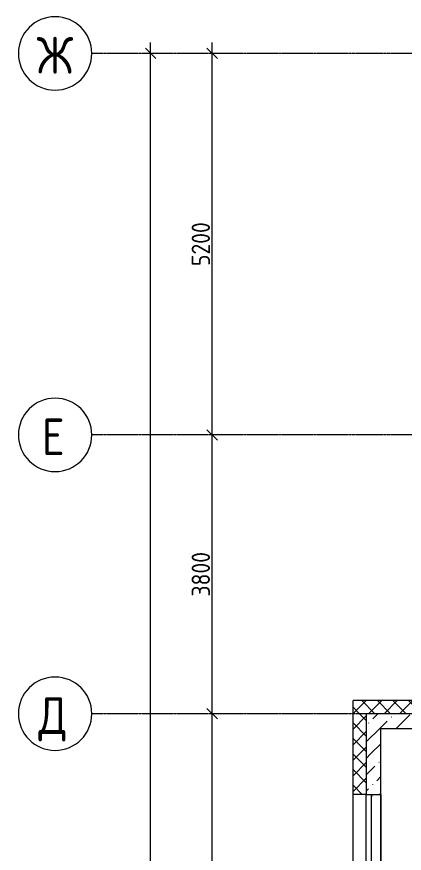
# Model space of a CAD drawing. Header units: millimetres. Extents: x -60946 to 138510, y -262288 to 24501.
# Drawn here: x -26253 to -20973, y -185726 to -174323 of the extents above; entities that cross this region are included whole.
import ezdxf

# ---------------------------------------------------------------- set-up
doc = ezdxf.new("R2010")
doc.units = ezdxf.units.MM
doc.linetypes.add('ADSK_Линия сетки', pattern=[25, 20, -2.5, 0, -2.5])
for name, color, linetype, lineweight in [('_ Окна', 7, 'Continuous', 18), ('Окна', 7, 'Continuous', 9), ('Оси', 7, 'Continuous', 9), ('Размеры', 7, 'Continuous', 9), ('Стены наружные', 7, 'Continuous', 18), ('Стены штриховка', 7, 'Continuous', 9)]:
    doc.layers.add(name, color=color, linetype=linetype, lineweight=lineweight)
doc.styles.add('GOST Common', font='', dxfattribs={"width": 0.9, "height": 500})
doc.styles.add('GOST Common_2', font='', dxfattribs={"width": 0.9, "height": 250})
doc.styles.get('GOST Common').set_extended_font_data('GOST Common')
doc.styles.get('GOST Common_2').set_extended_font_data('GOST Common')
doc.dimstyles.new('ADSK_Основной_2_5_мм', dxfattribs={"dimscale": 304.8, "dimtxt": 251.428749, "dimasz": 0.463911, "dimexe": 0.492126, "dimexo": 0.984252, "dimgap": 0.098425, "dimtad": 1, "dimrnd": 0.01, "dimdsep": 46, "dimtxsty": 'GOST Common_2', "dimblk1": 'OBLIQUE', "dimblk2": 'OBLIQUE', "dimsah": 1, "dimcen": 0.09, "dimdle": 0.492126, "dimazin": 2, "dimtfac": 1, "dimtdec": 4, "dimtix": 1, "dimtmove": 0, "dimatfit": 3, "dimfxl": 1, "dimtvp": 1, "dimtolj": 1, "dimtzin": 0, "dimlwd": 20, "dimlwe": 20, "dimarcsym": 2})
pattern_1 = [(45, (9.36, -198628.46), (84.1895, 308.69595), [396.875, -79.375, 3.353, -76.022])]
pattern_2 = [(45, (9.36, -198628.46), (-106.066, 106.066), []), (135, (9.36, -198628.46), (-106.066, -106.066), [])]

# ---------------------------------------------------------------- blocks, each defined once
blk = doc.blocks.new('ОКНО L03 _2СТ_RS - ОК-6_1600х1980h_лестничная клетка-3556673-Кладочный план 4-го этажа')
at = {"layer": '_ Окна'}
for p, q in [((-838.1, 100), (761.9, 100)), ((-838.1, 100), (-838.1, 30)), ((-838.1, 100), (-833.1, 100)), ((-838.1, 30), (761.9, 30)), ((-838.1, 30), (-803.1, 30)), ((-818.1, 100), (-38.1, 100)), ((-818.1, 30), (-38.1, 30)), ((-38.1, 100), (741.9, 100)), ((-38.1, 30), (741.9, 30)), ((761.9, 30), (726.9, 30)), ((761.9, 100), (756.9, 100)), ((761.9, 100), (761.9, 30))]:
    blk.add_line(p, q, dxfattribs=at)
at = {"layer": 'Окна'}
blk.add_line((-888.1, -100), (811.9, -100), dxfattribs=at)
blk = doc.blocks.new('Ось сетки - Круг_Ø10 мм-8259-Кладочный план 4-го этажа')
at = {"layer": 'Оси', "lineweight": 20}
for start, end in [(360, 180), (180, 360)]:
    blk.add_arc((0, 0), 5, start, end, dxfattribs=at)
blk = doc.blocks.new('_Oblique')
at = {"color": 0, "linetype": 'ByBlock', "lineweight": -2}
blk.add_line((-0.5, -0.5), (0.5, 0.5), dxfattribs=at)
blk = doc.blocks.new('*D5865')
at = {"layer": 'Defpoints', "color": 0, "transparency": 16777216}
for p in [(-23690, -183823), (-23590, -183823), (-23690, -189223)]:
    blk.add_point(p, dxfattribs=at)
at = {"layer": 'Размеры', "color": 0, "lineweight": 20, "transparency": 16777216}
for p, q in [((-23590, -189373), (-23590, -183673)), ((-23390, -183823), (-23440, -183823)), ((-23390, -189223), (-23440, -189223))]:
    blk.add_line(p, q, dxfattribs=at)
at = {"layer": 'Размеры', "color": 0, "lineweight": 20, "transparency": 16777216, "xscale": 141.4, "yscale": 141.4, "zscale": 141.4}
for p, rotation in [((-23590, -183823), 90), ((-23590, -189223), 270)]:
    blk.add_blockref('_Oblique', p, dxfattribs=dict(at, rotation=rotation))
at = {"layer": 'Размеры', "color": 0, "lineweight": 9, "transparency": 16777216, "insert": (-23745, -186523), "char_height": 250, "width": 782.41, "attachment_point": 5, "rotation": 90, "style": 'GOST Common_2'}
blk.add_mtext('\\A1;5400', dxfattribs=at)
blk = doc.blocks.new('*D5866')
at = {"layer": 'Defpoints', "color": 0, "transparency": 16777216}
for p in [(-23690, -180023), (-23590, -180023), (-23690, -183823)]:
    blk.add_point(p, dxfattribs=at)
at = {"layer": 'Размеры', "color": 0, "lineweight": 20, "transparency": 16777216}
for p, q in [((-23590, -183973), (-23590, -179873)), ((-23390, -180023), (-23440, -180023)), ((-23390, -183823), (-23440, -183823))]:
    blk.add_line(p, q, dxfattribs=at)
at = {"layer": 'Размеры', "color": 0, "lineweight": 20, "transparency": 16777216, "xscale": 141.4, "yscale": 141.4, "zscale": 141.4}
for p, rotation in [((-23590, -180023), 90), ((-23590, -183823), 270)]:
    blk.add_blockref('_Oblique', p, dxfattribs=dict(at, rotation=rotation))
at = {"layer": 'Размеры', "color": 0, "lineweight": 9, "transparency": 16777216, "insert": (-23745, -181923), "char_height": 250, "width": 756.84, "attachment_point": 5, "rotation": 90, "style": 'GOST Common_2'}
blk.add_mtext('\\A1;3800', dxfattribs=at)
blk = doc.blocks.new('*D5867')
at = {"layer": 'Defpoints', "color": 0, "transparency": 16777216}
for p in [(-23690, -174823), (-23590, -174823), (-23690, -180023)]:
    blk.add_point(p, dxfattribs=at)
at = {"layer": 'Размеры', "color": 0, "lineweight": 20, "transparency": 16777216}
for p, q in [((-23590, -180173), (-23590, -174673)), ((-23390, -174823), (-23440, -174823)), ((-23390, -180023), (-23440, -180023))]:
    blk.add_line(p, q, dxfattribs=at)
at = {"layer": 'Размеры', "color": 0, "lineweight": 20, "transparency": 16777216, "xscale": 141.4, "yscale": 141.4, "zscale": 141.4}
for p, rotation in [((-23590, -174823), 90), ((-23590, -180023), 270)]:
    blk.add_blockref('_Oblique', p, dxfattribs=dict(at, rotation=rotation))
at = {"layer": 'Размеры', "color": 0, "lineweight": 9, "transparency": 16777216, "insert": (-23745, -177423), "char_height": 250, "width": 756.84, "attachment_point": 5, "rotation": 90, "style": 'GOST Common_2'}
blk.add_mtext('\\A1;5200', dxfattribs=at)
blk = doc.blocks.new('*D5868')
at = {"layer": 'Defpoints', "color": 0, "transparency": 16777216}
for p in [(-24530, -174823), (-24430, -174823), (-24530, -205623)]:
    blk.add_point(p, dxfattribs=at)
at = {"layer": 'Размеры', "color": 0, "lineweight": 20, "transparency": 16777216}
for p, q in [((-24430, -205773), (-24430, -174673)), ((-24230, -174823), (-24280, -174823)), ((-24230, -205623), (-24280, -205623))]:
    blk.add_line(p, q, dxfattribs=at)
at = {"layer": 'Размеры', "color": 0, "lineweight": 20, "transparency": 16777216, "xscale": 141.4, "yscale": 141.4, "zscale": 141.4}
for p, rotation in [((-24430, -174823), 90), ((-24430, -205623), 270)]:
    blk.add_blockref('_Oblique', p, dxfattribs=dict(at, rotation=rotation))
at = {"layer": 'Размеры', "color": 0, "lineweight": 9, "transparency": 16777216, "insert": (-24585, -190223), "char_height": 250, "width": 946.05, "attachment_point": 5, "rotation": 90, "style": 'GOST Common_2'}
blk.add_mtext('\\A1;30800', dxfattribs=at)

msp = doc.modelspace()

# ---------------------------------------------------------------- hatches: boundary and pattern name
at = {"layer": 'Стены наружные', "lineweight": 9}
h = msp.add_hatch(dxfattribs=at)
h.set_pattern_fill('FP_4', color=256, style=0, pattern_type=2)
h.set_pattern_definition(pattern_2)
h.paths.add_polyline_path([(-21490.6385, -183823.4914), (-19790.6385, -183823.4914), (-19790.6385, -183643.4914), (-21670.6385, -183643.4914), (-21670.6385, -183823.4914)])
h = msp.add_hatch(dxfattribs=at)
h.set_pattern_fill('FP_4', color=256, style=0, pattern_type=2)
h.set_pattern_definition(pattern_2)
h.paths.add_polyline_path([(-21592.9275, -187623.4914), (-21490.6385, -187623.4914), (-21490.6385, -187067.2678), (-21670.6385, -187067.2678), (-21670.6385, -187623.4914)])
h.paths.add_polyline_path([(-21490.6385, -184367.2678), (-21490.6385, -183823.4914), (-21670.6385, -183823.4914), (-21670.6385, -184367.2678)])
h = msp.add_hatch(dxfattribs=at)
h.set_pattern_fill('FP_2', color=256, style=0, pattern_type=2)
h.set_pattern_definition(pattern_1)
h.paths.add_polyline_path([(-12915.6385, -184023.4914), (-12915.6385, -183823.4914), (-21490.6385, -183823.4914), (-21490.6385, -184023.4914), (-13090.6385, -184023.4914)])
h = msp.add_hatch(dxfattribs=at)
h.set_pattern_fill('FP_2', color=256, style=0, pattern_type=2)
h.set_pattern_definition(pattern_1)
h.paths.add_polyline_path([(-21290.6385, -187623.4914), (-21290.6385, -187067.2678), (-21490.6385, -187067.2678), (-21490.6385, -187623.4914)])
h.paths.add_polyline_path([(-21390.6385, -184367.2678), (-21290.6385, -184367.2678), (-21290.6385, -184023.4914), (-21490.6385, -184023.4914), (-21490.6385, -184367.2678)])
h = msp.add_hatch(dxfattribs=at)
h.set_pattern_fill('FP_4', color=256, style=0, pattern_type=2)
h.set_pattern_definition(pattern_2)
h.paths.add_polyline_path([(-21490.6385, -187067.2678), (-21490.6385, -186523.4914), (-21670.6385, -186523.4914), (-21670.6385, -187067.2678)])
h.paths.add_polyline_path([(-21670.6385, -184923.4914), (-21490.6385, -184923.4914), (-21490.6385, -184367.2678), (-21670.6385, -184367.2678)])
h = msp.add_hatch(dxfattribs=at)
h.set_pattern_fill('FP_3', color=256, style=0, pattern_type=2)
h.set_pattern_definition([(45, (9.36, -198628.46), (84.1903, 308.6967), [396.875, -79.375, 3.353, -76.022])])
h.paths.add_polyline_path([(-21490.6385, -187067.2678), (-21290.6385, -187067.2678), (-21290.6385, -186523.4914), (-21490.6385, -186523.4914), (-21490.6385, -186626.3496)])
h.paths.add_polyline_path([(-21490.6385, -184923.4914), (-21290.6385, -184923.4914), (-21290.6385, -184367.2678), (-21490.6385, -184367.2678)])

# ---------------------------------------------------------------- linework, layer by layer
at = {"layer": 'Оси', "linetype": 'ADSK_Линия сетки', "lineweight": 5}
for p, q in [((-2488.0423, -174823.4914), (-25230.7352, -174823.4914)), ((-2488.0423, -180023.4914), (-25230.7352, -180023.4914)), ((-2488.0423, -183823.4914), (-25230.7352, -183823.4914))]:
    msp.add_line(p, q, dxfattribs=at)
at = {"layer": 'Стены наружные', "lineweight": 9}
for p, q in [((-21670.6385, -184923.4914), (-21670.6385, -183643.4914)), ((-19970.6385, -183643.4914), (-21670.6385, -183643.4914)), ((-19790.6385, -183823.4914), (-21490.6385, -183823.4914)), ((-21490.6385, -183823.4914), (-21490.6385, -184023.4914)), ((-21290.6385, -184923.4914), (-21290.6385, -184023.4914)), ((-21290.6385, -184023.4914), (-13090.6385, -184023.4914)), ((-21490.6385, -184923.4914), (-21670.6385, -184923.4914)), ((-21670.6385, -186523.4914), (-21670.6385, -184923.4914)), ((-21490.6385, -184923.4914), (-21290.6385, -184923.4914)), ((-21290.6385, -184923.4914), (-21290.6385, -186523.4914))]:
    msp.add_line(p, q, dxfattribs=at)
at = {"layer": 'Стены штриховка', "lineweight": 9}
msp.add_line((-21490.6385, -184023.4914), (-21490.6385, -184923.4914), dxfattribs=at)

# ---------------------------------------------------------------- block references
at = {"layer": 'Окна', "rotation": 89.9999999999999}
msp.add_blockref('ОКНО L03 _2СТ_RS - ОК-6_1600х1980h_лестничная клетка-3556673-Кладочный план 4-го этажа', (-21390.6385, -185685.3914), dxfattribs=at)
at = {"layer": 'Оси', "lineweight": 20, "xscale": 99.99999999999993, "yscale": 99.99999999999993, "zscale": 99.99999999999993, "rotation": 89.9999999999998}
for p in [(-25730.7352, -174823.4914), (-25730.7352, -180023.4914), (-25730.7352, -183823.4914)]:
    msp.add_blockref('Ось сетки - Круг_Ø10 мм-8259-Кладочный план 4-го этажа', p, dxfattribs=at)

# ---------------------------------------------------------------- texts
at = {"layer": 'Оси', "char_height": 500, "attachment_point": 1, "style": 'GOST Common'}
for s, insert, width in [('\\fGOST Common|b0|i0|c204|p34|;\\W.9;Ж', (-25980.5623, -174598.9325), 555.569437), ('\\fGOST Common|b0|i0|c204|p34|;\\W.9;Е', (-25912.1623, -179798.9325), 389.620125), ('\\fGOST Common|b0|i0|c204|p34|;\\W.9;Д', (-25956.7123, -183598.9325), 497.847937)]:
    msp.add_mtext(s, dxfattribs=dict(at, insert=insert, width=width))

# ---------------------------------------------------------------- dimensions: what is measured, and where the dimension line sits
at = {"layer": 'Размеры', "lineweight": 9}
for base, p1, p2, override, picture, middle in [((-24429.9613, -174823.4914), (-24529.9462, -205623.4914), (-24529.9462, -174823.4914), {"dimpost": '<>', "dimfxl": 30800}, '*D5868', (-24584.9613, -190223.4914)), ((-23589.9613, -174823.4914), (-23689.9462, -180023.4914), (-23689.9462, -174823.4914), {"dimpost": '<>', "dimfxl": 5200}, '*D5867', (-23744.9613, -177423.4914)), ((-23589.9613, -180023.4914), (-23689.9462, -183823.4914), (-23689.9462, -180023.4914), {"dimpost": '<>', "dimfxl": 3800}, '*D5866', (-23744.9613, -181923.4914)), ((-23589.9613, -183823.4914), (-23689.9462, -189223.4914), (-23689.9462, -183823.4914), {"dimpost": '<>', "dimfxl": 5400}, '*D5865', (-23744.9613, -186523.4914))]:
    dim = msp.add_linear_dim(base=base, p1=p1, p2=p2, angle=90, dimstyle='ADSK_Основной_2_5_мм', override=override, dxfattribs=at)
    dim.commit()
    dim.dimension.update_dxf_attribs({"geometry": picture, "text_midpoint": middle})

doc.saveas('drawing.dxf')
